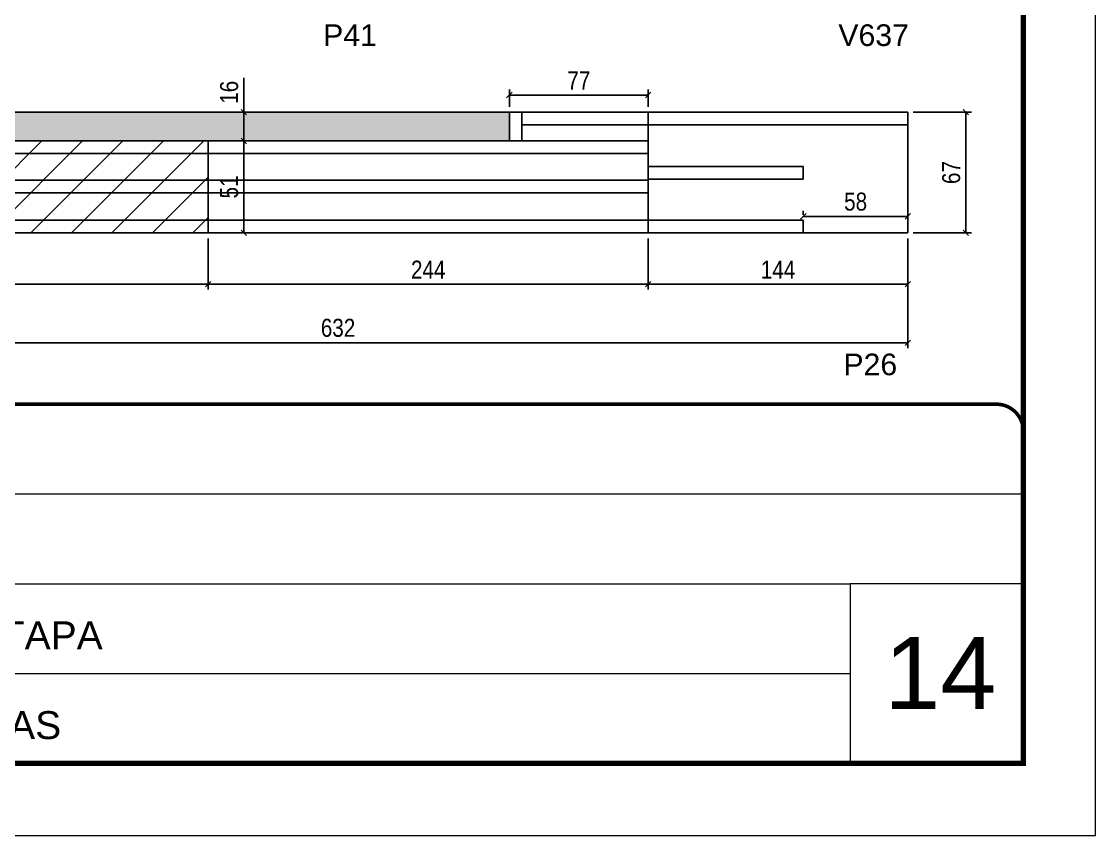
# Model space of a CAD drawing. Extents: x 3309 to 9563, y -2522 to 14608.
# Drawn here: x 5797 to 6393, y 10112 to 10564 of the extents above; entities that cross this region are included whole.
import ezdxf

# ---------------------------------------------------------------- set-up
doc = ezdxf.new("R2010")
doc.units = 0
doc.header["$PDMODE"] = 35
doc.header["$PDSIZE"] = -10
doc.linetypes.add('CONTINUO', pattern=[0])
doc.linetypes.add('DASHED', pattern=[0.75, 0.5, -0.25])
for name, color, linetype in [('5', 5, 'Continuous'), ('COTA', 241, 'Continuous'), ('Painéis', 200, 'Continuous'), ('SARR_2.2x7', 40, 'Continuous')]:
    doc.layers.add(name, color=color, linetype=linetype)
for name, color, linetype, lineweight in [('CARIMBO', 255, 'Continuous', 9), ('Folhas', 255, 'Continuous', 9), ('Hachura', 251, 'Continuous', 9), ('SARRAFO DE PRESSAO', 251, 'DASHED', 9)]:
    doc.layers.add(name, color=color, linetype=linetype, lineweight=lineweight)
doc.styles.add('ARIAL', font='arial.ttf')
doc.styles.add('COTA TECNICA', font='techl___.ttf', dxfattribs={"height": 10})
doc.styles.get("Standard").update_dxf_attribs({"font": 'arial.ttf'})
doc.dimstyles.new('PAINEL', dxfattribs={"dimtxt": 10, "dimasz": 3, "dimexe": 3, "dimexo": 3, "dimgap": 3, "dimtad": 1, "dimdec": 1, "dimzin": 12, "dimdsep": 46, "dimtxsty": 'COTA TECNICA', "dimblk1": 'OBLIQUE', "dimblk2": 'OBLIQUE', "dimsah": 1, "dimcen": 0.9, "dimclrd": 4, "dimclre": 4, "dimclrt": 240, "dimadec": 1, "dimazin": 3, "dimtfac": 1, "dimtdec": 1, "dimtmove": 0, "dimatfit": 3, "dimfxl": 1, "dimtolj": 1, "dimtzin": 12, "dimarcsym": 0})

# ---------------------------------------------------------------- blocks, each defined once
blk = doc.blocks.new('9999999999')
at = {"color": 30, "linetype": 'CONTINUO'}
for p, q in [((98564.56, 34379.64), (99583.98, 34379.64)), ((98564.56, 34329.83), (99487.98, 34329.83)), ((99583.98, 34329.83), (99487.98, 34329.83)), ((99487.98, 34329.83), (99487.98, 34230.21)), ((98564.56, 34280.02), (99487.98, 34280.02))]:
    blk.add_line(p, q, dxfattribs=at)
at = {"color": 30, "linetype": 'CONTINUO', "const_width": 2}
blk.add_lwpolyline([(99583.98, 34230.21), (99583.98, 34414.45, 0.414214), (99568.98, 34429.45), (98228.98, 34429.45, 0.414214), (98213.98, 34414.45), (98213.98, 34245.21, 0.414214), (98228.98, 34230.21), (99583.98, 34230.21)], format="xyb", dxfattribs=at)
at = {"layer": 'Folhas'}
blk.add_lwpolyline([(98138.98, 34190.21), (99623.98, 34190.21), (99623.98, 35240.21), (98138.98, 35240.21)], close=True, dxfattribs=at)
at = {"layer": 'Folhas', "color": 30, "const_width": 3}
blk.add_lwpolyline([(98213.98, 34230.21), (99583.98, 34230.21), (99583.98, 35200.21), (98213.98, 35200.21)], close=True, dxfattribs=at)
at = {"color": 7, "linetype": 'Continuous', "ltscale": 5, "style": 'ARIAL'}
for s, p in [('TIPO IMPAR - 1°ETAPA', (98837.68, 34293.51)), ('LATERAIS DE VIGAS', (98837.68, 34243.7))]:
    blk.add_text(s, height=15.4829, dxfattribs=at).set_placement(p)
blk = doc.blocks.new('_Oblique')
at = {"color": 0, "linetype": 'ByBlock', "lineweight": -2}
blk.add_line((-0.5, -0.5), (0.5, 0.5), dxfattribs=at)
blk = doc.blocks.new('*D2651')
at = {"layer": 'COTA', "color": 4, "lineweight": -2, "transparency": 16777216}
for p, q in [((5656.84, 10443.37), (5656.84, 10382.46)), ((6288.84, 10443.37), (6288.84, 10382.46)), ((5656.84, 10385.46), (6288.84, 10385.46))]:
    blk.add_line(p, q, dxfattribs=at)
at = {"layer": 'Defpoints', "color": 0, "transparency": 16777216}
for p in [(5656.84, 10446.37), (6288.84, 10446.37), (6288.84, 10385.46)]:
    blk.add_point(p, dxfattribs=at)
at = {"layer": 'COTA', "color": 4, "lineweight": -2, "transparency": 16777216, "xscale": 3, "yscale": 3, "zscale": 3, "rotation": 180}
blk.add_blockref('_Oblique', (5656.84, 10385.46), dxfattribs=at)
at = {"layer": 'COTA', "color": 4, "lineweight": -2, "transparency": 16777216, "xscale": 3, "yscale": 3, "zscale": 3}
blk.add_blockref('_Oblique', (6288.84, 10385.46), dxfattribs=at)
at = {"layer": 'COTA', "color": 240, "transparency": 16777216, "insert": (5972.84, 10393.68), "char_height": 10, "attachment_point": 5, "style": 'COTA TECNICA'}
blk.add_mtext('\\A1;632', dxfattribs=at)
blk = doc.blocks.new('*D2652')
at = {"layer": 'COTA', "color": 4, "lineweight": -2, "transparency": 16777216}
for p, q in [((5656.84, 10443.37), (5656.84, 10414.95)), ((5900.84, 10443.37), (5900.84, 10414.95)), ((5656.84, 10417.95), (5900.84, 10417.95))]:
    blk.add_line(p, q, dxfattribs=at)
at = {"layer": 'Defpoints', "color": 0, "transparency": 16777216}
for p in [(5656.84, 10446.37), (5900.84, 10446.37), (5900.84, 10417.95)]:
    blk.add_point(p, dxfattribs=at)
at = {"layer": 'COTA', "color": 4, "lineweight": -2, "transparency": 16777216, "xscale": 3, "yscale": 3, "zscale": 3, "rotation": 180}
blk.add_blockref('_Oblique', (5656.84, 10417.95), dxfattribs=at)
at = {"layer": 'COTA', "color": 4, "lineweight": -2, "transparency": 16777216, "xscale": 3, "yscale": 3, "zscale": 3}
blk.add_blockref('_Oblique', (5900.84, 10417.95), dxfattribs=at)
at = {"layer": 'COTA', "color": 240, "transparency": 16777216, "insert": (5778.84, 10426.02), "char_height": 10, "attachment_point": 5, "style": 'COTA TECNICA'}
blk.add_mtext('\\A1;244', dxfattribs=at)
blk = doc.blocks.new('*D2637')
at = {"layer": 'COTA', "color": 4, "lineweight": -2, "transparency": 16777216}
for p, q in [((6144.84, 10443.37), (6144.84, 10414.95)), ((6288.84, 10443.37), (6288.84, 10414.95)), ((6144.84, 10417.95), (6288.84, 10417.95))]:
    blk.add_line(p, q, dxfattribs=at)
at = {"layer": 'Defpoints', "color": 0, "transparency": 16777216}
for p in [(6144.84, 10446.37), (6288.84, 10446.37), (6288.84, 10417.95)]:
    blk.add_point(p, dxfattribs=at)
at = {"layer": 'COTA', "color": 4, "lineweight": -2, "transparency": 16777216, "xscale": 3, "yscale": 3, "zscale": 3, "rotation": 180}
blk.add_blockref('_Oblique', (6144.84, 10417.95), dxfattribs=at)
at = {"layer": 'COTA', "color": 4, "lineweight": -2, "transparency": 16777216, "xscale": 3, "yscale": 3, "zscale": 3}
blk.add_blockref('_Oblique', (6288.84, 10417.95), dxfattribs=at)
at = {"layer": 'COTA', "color": 240, "transparency": 16777216, "insert": (6216.84, 10426.02), "char_height": 10, "attachment_point": 5, "style": 'COTA TECNICA'}
blk.add_mtext('\\A1;144', dxfattribs=at)
blk = doc.blocks.new('*D2648')
at = {"layer": 'COTA', "color": 4, "lineweight": -2, "transparency": 16777216}
for p, q in [((5900.84, 10443.37), (5900.84, 10414.95)), ((6144.84, 10443.37), (6144.84, 10414.95)), ((5900.84, 10417.95), (6144.84, 10417.95))]:
    blk.add_line(p, q, dxfattribs=at)
at = {"layer": 'Defpoints', "color": 0, "transparency": 16777216}
for p in [(5900.84, 10446.37), (6144.84, 10446.37), (6144.84, 10417.95)]:
    blk.add_point(p, dxfattribs=at)
at = {"layer": 'COTA', "color": 4, "lineweight": -2, "transparency": 16777216, "xscale": 3, "yscale": 3, "zscale": 3, "rotation": 180}
blk.add_blockref('_Oblique', (5900.84, 10417.95), dxfattribs=at)
at = {"layer": 'COTA', "color": 4, "lineweight": -2, "transparency": 16777216, "xscale": 3, "yscale": 3, "zscale": 3}
blk.add_blockref('_Oblique', (6144.84, 10417.95), dxfattribs=at)
at = {"layer": 'COTA', "color": 240, "transparency": 16777216, "insert": (6022.84, 10426.02), "char_height": 10, "attachment_point": 5, "style": 'COTA TECNICA'}
blk.add_mtext('\\A1;244', dxfattribs=at)
blk = doc.blocks.new('*D2649')
at = {"layer": 'COTA', "color": 4, "lineweight": -2, "transparency": 16777216}
for p, q in [((6230.84, 10456.37), (6230.84, 10458.57)), ((6288.84, 10449.37), (6288.84, 10458.57)), ((6288.84, 10455.57), (6230.84, 10455.57))]:
    blk.add_line(p, q, dxfattribs=at)
at = {"layer": 'Defpoints', "color": 0, "transparency": 16777216}
for p in [(6230.84, 10455.57), (6230.84, 10453.37), (6288.84, 10446.37)]:
    blk.add_point(p, dxfattribs=at)
at = {"layer": 'COTA', "color": 4, "lineweight": -2, "transparency": 16777216, "xscale": 3, "yscale": 3, "zscale": 3, "rotation": 180}
blk.add_blockref('_Oblique', (6230.84, 10455.57), dxfattribs=at)
at = {"layer": 'COTA', "color": 4, "lineweight": -2, "transparency": 16777216, "xscale": 3, "yscale": 3, "zscale": 3}
blk.add_blockref('_Oblique', (6288.84, 10455.57), dxfattribs=at)
at = {"layer": 'COTA', "color": 240, "transparency": 16777216, "insert": (6259.84, 10463.7), "char_height": 10, "attachment_point": 5, "style": 'COTA TECNICA'}
blk.add_mtext('\\A1;58', dxfattribs=at)
blk = doc.blocks.new('*D2650')
at = {"layer": 'COTA', "color": 4, "lineweight": -2, "transparency": 16777216}
for p, q in [((6291.84, 10513.37), (6324.01, 10513.37)), ((6321.01, 10513.37), (6321.01, 10446.37)), ((6291.84, 10446.37), (6324.01, 10446.37))]:
    blk.add_line(p, q, dxfattribs=at)
at = {"layer": 'Defpoints', "color": 0, "transparency": 16777216}
for p in [(6288.84, 10513.37), (6288.84, 10446.37), (6321.01, 10446.37)]:
    blk.add_point(p, dxfattribs=at)
at = {"layer": 'COTA', "color": 4, "lineweight": -2, "transparency": 16777216, "xscale": 3, "yscale": 3, "zscale": 3}
for p, rotation in [((6321.01, 10513.37), 90), ((6321.01, 10446.37), 270)]:
    blk.add_blockref('_Oblique', p, dxfattribs=dict(at, rotation=rotation))
at = {"layer": 'COTA', "color": 240, "transparency": 16777216, "insert": (6312.9, 10479.87), "char_height": 10, "attachment_point": 5, "rotation": 90, "style": 'COTA TECNICA'}
blk.add_mtext('\\A1;67', dxfattribs=at)
blk = doc.blocks.new('*D2647')
at = {"layer": 'COTA', "color": 4, "lineweight": -2, "transparency": 16777216}
for p, q in [((6067.84, 10516.37), (6067.84, 10525.86)), ((6144.84, 10516.37), (6144.84, 10525.86)), ((6144.84, 10522.86), (6067.84, 10522.86))]:
    blk.add_line(p, q, dxfattribs=at)
at = {"layer": 'Defpoints', "color": 0, "transparency": 16777216}
for p in [(6067.84, 10522.86), (6067.84, 10513.37), (6144.84, 10513.37)]:
    blk.add_point(p, dxfattribs=at)
at = {"layer": 'COTA', "color": 4, "lineweight": -2, "transparency": 16777216, "xscale": 3, "yscale": 3, "zscale": 3, "rotation": 180}
blk.add_blockref('_Oblique', (6067.84, 10522.86), dxfattribs=at)
at = {"layer": 'COTA', "color": 4, "lineweight": -2, "transparency": 16777216, "xscale": 3, "yscale": 3, "zscale": 3}
blk.add_blockref('_Oblique', (6144.84, 10522.86), dxfattribs=at)
at = {"layer": 'COTA', "color": 240, "transparency": 16777216, "insert": (6106.34, 10530.93), "char_height": 10, "attachment_point": 5, "style": 'COTA TECNICA'}
blk.add_mtext('\\A1;77', dxfattribs=at)
blk = doc.blocks.new('*D2643')
at = {"layer": 'COTA', "color": 4, "lineweight": -2, "transparency": 16777216}
for p, q in [((5903.84, 10497.37), (5923.6, 10497.37)), ((5920.6, 10497.37), (5920.6, 10446.37)), ((5903.84, 10446.37), (5923.6, 10446.37))]:
    blk.add_line(p, q, dxfattribs=at)
at = {"layer": 'Defpoints', "color": 0, "transparency": 16777216}
for p in [(5900.84, 10497.37), (5900.84, 10446.37), (5920.6, 10446.37)]:
    blk.add_point(p, dxfattribs=at)
at = {"layer": 'COTA', "color": 4, "lineweight": -2, "transparency": 16777216, "xscale": 3, "yscale": 3, "zscale": 3}
for p, rotation in [((5920.6, 10497.37), 90), ((5920.6, 10446.37), 270)]:
    blk.add_blockref('_Oblique', p, dxfattribs=dict(at, rotation=rotation))
at = {"layer": 'COTA', "color": 240, "transparency": 16777216, "insert": (5912.49, 10471.87), "char_height": 10, "attachment_point": 5, "rotation": 90, "style": 'COTA TECNICA'}
blk.add_mtext('\\A1;51', dxfattribs=at)
blk = doc.blocks.new('*D2644')
at = {"layer": 'COTA', "color": 4, "lineweight": -2, "transparency": 16777216}
for p, q in [((5920.6, 10513.37), (5920.6, 10532.38)), ((5903.84, 10513.37), (5923.6, 10513.37)), ((5920.6, 10497.37), (5920.6, 10513.37)), ((5903.84, 10497.37), (5923.6, 10497.37))]:
    blk.add_line(p, q, dxfattribs=at)
at = {"layer": 'Defpoints', "color": 0, "transparency": 16777216}
for p in [(5900.84, 10513.37), (5920.6, 10513.37), (5900.84, 10497.37)]:
    blk.add_point(p, dxfattribs=at)
at = {"layer": 'COTA', "color": 4, "lineweight": -2, "transparency": 16777216, "xscale": 3, "yscale": 3, "zscale": 3}
for p, rotation in [((5920.6, 10513.37), 90), ((5920.6, 10497.37), 270)]:
    blk.add_blockref('_Oblique', p, dxfattribs=dict(at, rotation=rotation))
at = {"layer": 'COTA', "color": 240, "transparency": 16777216, "insert": (5912.5, 10524.38), "char_height": 10, "attachment_point": 5, "rotation": 90, "style": 'COTA TECNICA'}
blk.add_mtext('\\A1;16', dxfattribs=at)

msp = doc.modelspace()

# ---------------------------------------------------------------- hatches: boundary and pattern name
at = {"layer": 'COTA'}
h = msp.add_hatch(dxfattribs=at)
h.set_pattern_fill('AR-CONC', color=256, scale=0.03)
h.set_pattern_definition([(50, (0, 1732.832), (5.46554, -0.4781726), [0.5715, -6.2865]), (355, (0, 1732.832), (-1.0573026, 5.7317054), [0.4572, -5.0292175]), (100.451445, (0.4555, 1732.7923), (4.4082374, 5.2535326), [0.4857003, -5.3427073]), (46.1842, (0, 1734.356), (8.1323712, -1.26127), [0.85725, -9.42975]), (96.63556, (0.678, 1734.251), (7.122124, 7.422784), [0.728551, -8.014068]), (351.18415, (0, 1734.356), (7.122124, 7.422784), [0.685799, -7.543792]), (21, (0.762, 1733.975), (4.5484317, -3.067956), [0.5715, -6.2865]), (326, (0.762, 1733.975), (1.8540609, 5.525639), [0.4572, -5.0292]), (71.451445, (1.141, 1733.7195), (6.4024926, 2.457683), [0.4857003, -5.342698]), (37.5, (0, 1732.8321), (0.0926581, 2.53665117), [0, -4.96824, 0, -5.1054, 0, -5.04825]), (7.5, (0, 1732.832), (2.0045899, 3.00541724), [0, -2.91084, 0, -4.85394, 0, -1.92405]), (327.5, (-1.6993, 1732.8321), (4.06771786, -0.17186232), [0, -1.905, 0, -5.9436, 0, -7.8867]), (317.5, (-2.4613, 1732.832), (4.4438754, 0.7627947), [0, -2.4765, 0, -3.94716, 0, -5.6007])])
h.paths.add_polyline_path([(5626.84, 10497.37), (5626.84, 10446.37), (5656.84, 10446.37), (5656.84, 10497.37), (6067.84, 10497.37), (6067.84, 10513.37), (5332.84, 10513.37), (5332.84, 10497.37)])
at = {"layer": 'Hachura', "linetype": 'ByBlock'}
h = msp.add_hatch(dxfattribs=at)
h.set_pattern_fill('ANSI31', color=256, scale=5)
h.set_pattern_definition([(45, (0, 1747.68), (-11.22532, 11.22532), [])])
h.paths.add_polyline_path([(5656.84, 10497.37), (5656.84, 10446.37), (5900.84, 10446.37), (5900.84, 10497.37)])

# ---------------------------------------------------------------- linework, layer by layer
at = {"layer": 'COTA'}
for p, q in [((6067.84, 10513.37), (5332.84, 10513.37)), ((6067.84, 10497.37), (6144.84, 10497.37))]:
    msp.add_line(p, q, dxfattribs=at)
at = {"layer": 'Painéis', "linetype": 'ByBlock'}
for p, q in [((6288.84, 10513.37), (6067.84, 10513.37)), ((6067.84, 10497.37), (6067.84, 10513.37)), ((6144.84, 10446.37), (6144.84, 10513.37)), ((6288.84, 10446.37), (6288.84, 10513.37)), ((6067.84, 10497.37), (5656.84, 10497.37)), ((5900.84, 10497.37), (5900.84, 10446.37)), ((5656.84, 10446.37), (6288.84, 10446.37))]:
    msp.add_line(p, q, dxfattribs=at)
at = {"layer": 'SARR_2.2x7', "linetype": 'Continuous'}
for p, q in [((6074.84, 10497.37), (6074.84, 10513.37)), ((6144.84, 10506.37), (6074.84, 10506.37)), ((6144.84, 10506.37), (6288.84, 10506.37)), ((5663.84, 10490.37), (5900.84, 10490.37)), ((5900.84, 10490.37), (6144.84, 10490.37)), ((6230.84, 10483.25), (6144.84, 10483.25)), ((6230.84, 10476.25), (6230.84, 10483.25)), ((6230.84, 10476.25), (6144.84, 10476.25)), ((5663.84, 10475.57), (5900.84, 10475.57)), ((5900.84, 10475.57), (6144.84, 10475.57)), ((5663.84, 10468.57), (5900.84, 10468.57)), ((5900.84, 10468.57), (6144.84, 10468.57)), ((5663.84, 10453.37), (5900.84, 10453.37)), ((5900.84, 10453.37), (6144.84, 10453.37)), ((6144.84, 10453.37), (6230.84, 10453.37)), ((6230.84, 10446.37), (6230.84, 10453.37))]:
    msp.add_line(p, q, dxfattribs=at)

# ---------------------------------------------------------------- block references
at = {"layer": 'SARRAFO DE PRESSAO', "color": 6, "linetype": 'ByBlock'}
msp.add_blockref('9999999999', (-93231.11, -24078.07), dxfattribs=at)

# ---------------------------------------------------------------- texts
at = {"layer": '5', "linetype": 'Continuous'}
for s, rotation, p in [('P41', 0.00004, (5964.56, 10550.07)), ('V637', 0.00004, (6250.25, 10550.07)), ('P26', 359.99996, (6253.07, 10367.45))]:
    msp.add_text(s, height=12, rotation=rotation, dxfattribs=at).set_placement(p)
at = {"layer": 'CARIMBO', "style": 'ARIAL'}
msp.add_text('14', height=40, dxfattribs=at).set_placement((6275.73, 10182.28))

# ---------------------------------------------------------------- dimensions: what is measured, and where the dimension line sits
at = {"layer": 'COTA'}
for base, p1, p2, angle, picture, middle in [((6067.84, 10522.86), (6144.84, 10513.37), (6067.84, 10513.37), 180, '*D2647', (6106.34, 10530.93)), ((5920.6, 10513.37), (5900.84, 10497.37), (5900.84, 10513.37), 90, '*D2644', (5912.5, 10524.38)), ((6321.01, 10446.37), (6288.84, 10513.37), (6288.84, 10446.37), 90, '*D2650', (6312.9, 10479.87)), ((5920.6, 10446.37), (5900.84, 10497.37), (5900.84, 10446.37), 90, '*D2643', (5912.49, 10471.87)), ((6288.84, 10385.46), (5656.84, 10446.37), (6288.84, 10446.37), 180, '*D2651', (5972.84, 10393.68))]:
    dim = msp.add_linear_dim(base=base, p1=p1, p2=p2, angle=angle, dimstyle='PAINEL', dxfattribs=at)
    dim.commit()
    dim.dimension.update_dxf_attribs({"geometry": picture, "text_midpoint": middle})
for base, p1, p2, picture, middle in [((6230.84, 10455.57), (6288.84, 10446.37), (6230.84, 10453.37), '*D2649', (6259.84, 10463.7)), ((5900.84, 10417.95), (5656.84, 10446.37), (5900.84, 10446.37), '*D2652', (5778.84, 10426.02)), ((6144.84, 10417.95), (5900.84, 10446.37), (6144.84, 10446.37), '*D2648', (6022.84, 10426.02))]:
    dim = msp.add_linear_dim(base=base, p1=p1, p2=p2, dimstyle='PAINEL', dxfattribs=at)
    dim.commit()
    dim.dimension.update_dxf_attribs({"geometry": picture, "text_midpoint": middle})
dim = msp.add_linear_dim(base=(6288.84, 10417.95), p1=(6144.84, 10446.37), p2=(6288.84, 10446.37), dimstyle='PAINEL', override={"dimtmove": 1}, dxfattribs=at)
dim.commit()
dim.dimension.update_dxf_attribs({"geometry": '*D2637', "text_midpoint": (6216.84, 10426.02)})

doc.saveas('drawing.dxf')
